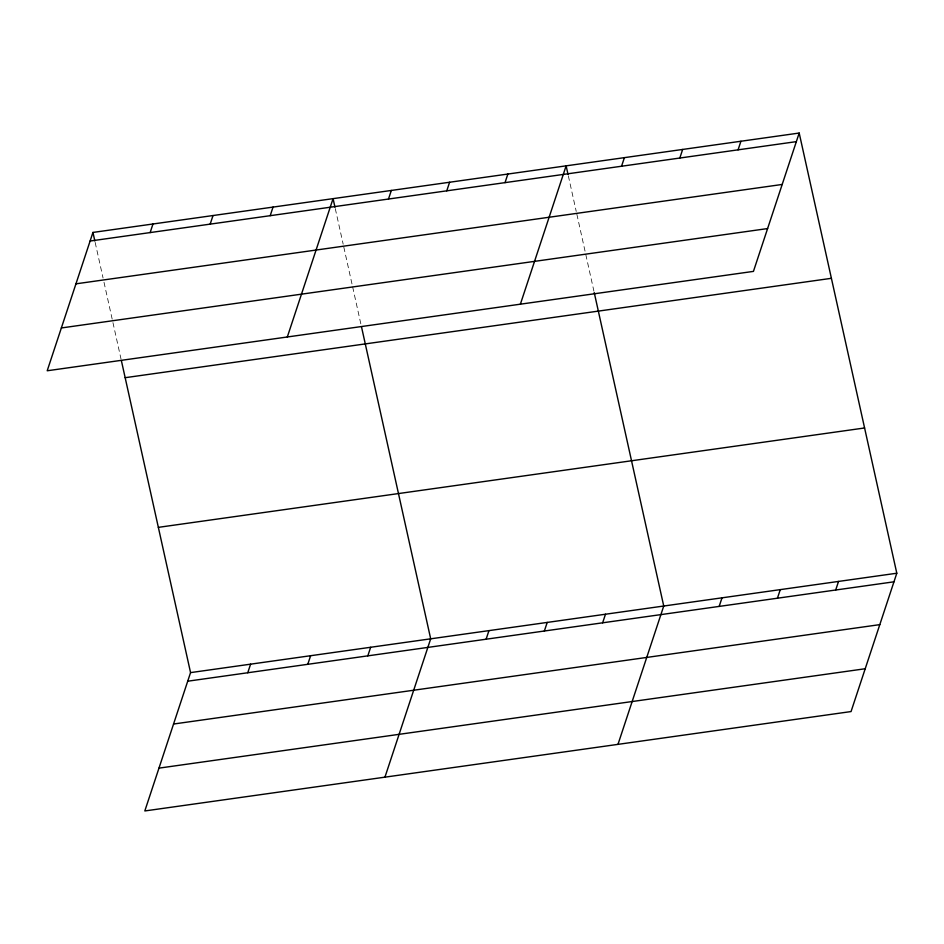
<?xml version="1.0" encoding="UTF-8"?>
<svg xmlns="http://www.w3.org/2000/svg" width="944" height="944" viewBox="0 0 944 944"><rect width="100%" height="100%" fill="white"/><g stroke="black" fill="none" stroke-linecap="round" stroke-linejoin="round"><path stroke-width="0.71" stroke-dasharray="4.72 3.54" d="M568.335 175.82L576.229 211.421M576.867 214.264L593.918 291.165M335.285 208.612L343.179 244.213M343.805 247.068L352.336 285.513M352.655 286.941L360.856 323.969M95.155 242.407L103.061 278.008M104.005 282.28L121.056 359.18"/><path stroke-width="1.42" d="M92.949 232.436L47.2 370.768L753.442 271.388L799.19 133.045L92.949 232.436L94.848 240.98M150.143 232.578L152.975 223.988M210.17 224.129L213.014 215.539M270.196 215.68L273.04 207.09M287.318 336.984L333.067 198.641L334.967 207.196M121.375 360.608L190.558 672.612L144.81 810.955L851.051 711.564L896.8 573.232L799.19 133.045M388.491 199.031L391.335 190.452M247.753 672.753L250.597 664.163M446.76 190.83L449.604 182.251M307.779 664.305L310.623 655.726M505.028 182.629L507.86 174.05M367.818 655.856L370.65 647.277M520.38 304.18L566.129 165.849L568.017 174.392M384.94 777.16L430.688 638.828L361.493 326.813M621.553 166.238L624.397 157.648M486.113 639.206L488.945 630.627M679.822 158.037L682.654 149.447M544.369 631.017L547.213 622.426M738.078 149.836L740.922 141.246M602.638 622.816L605.482 614.225M617.99 744.356L663.738 606.024L594.236 292.593M719.163 606.414L722.007 597.823M777.431 598.213L780.275 589.622M835.7 590.012L838.532 581.433M90.105 241.027L796.347 141.635M75.945 283.837L782.187 184.458M61.36 327.957L767.602 228.566M125.163 377.694L831.393 278.315M158.356 527.354L864.586 427.974M190.558 672.612L896.8 573.232M187.726 681.202L893.956 581.811M173.566 724.024L879.796 624.633M158.97 768.133L865.211 668.741"/></g></svg>
